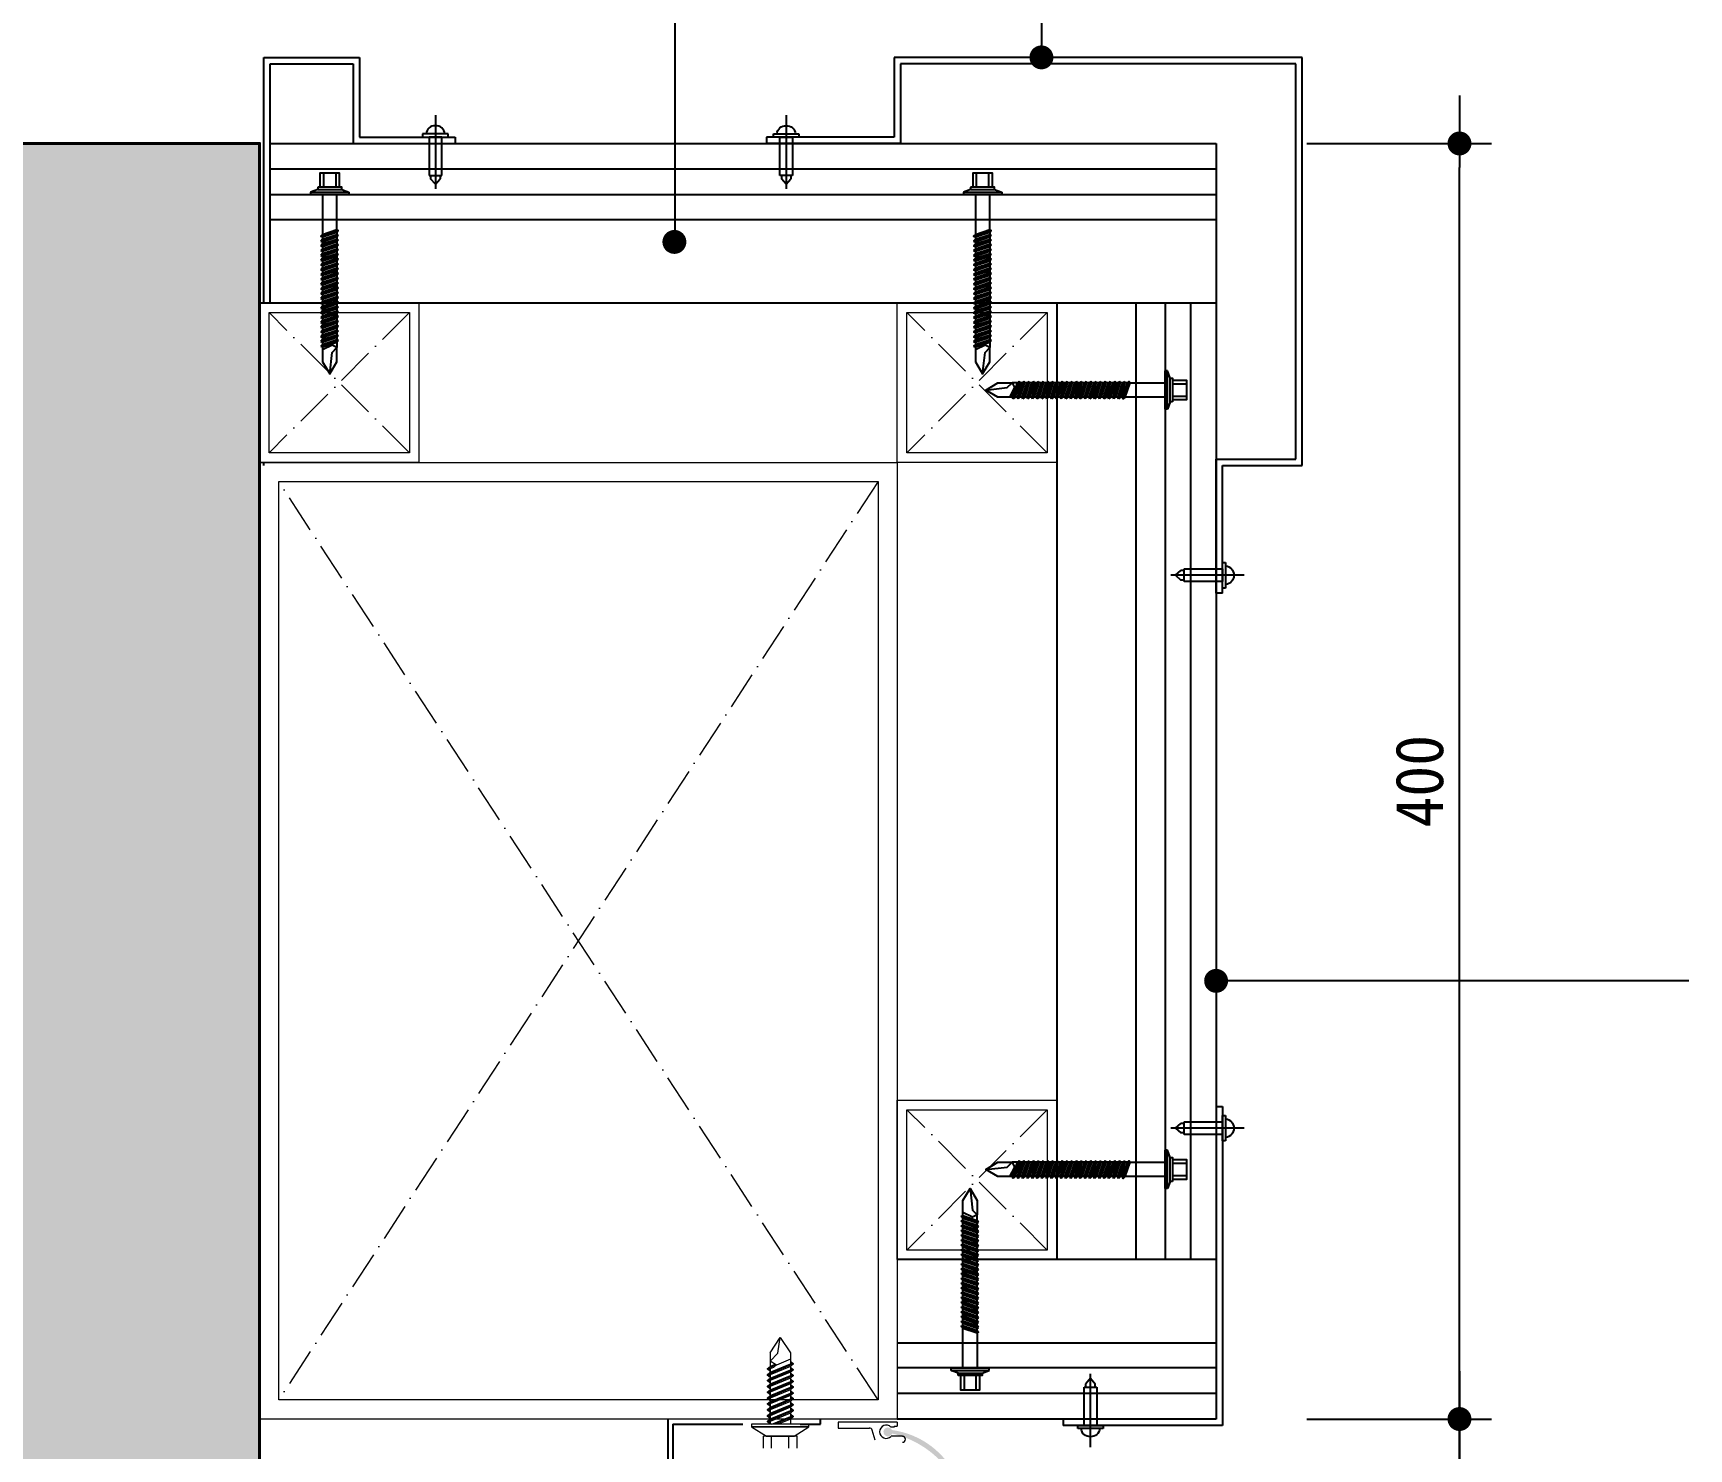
# Model space of a CAD drawing. Header units: millimetres. Extents: x 37538 to 66474, y -29175 to -20683.
# Drawn here: x 42629 to 43148, y -22181 to -21737 of the extents above; entities that cross this region are included whole.
import ezdxf

# ---------------------------------------------------------------- set-up
doc = ezdxf.new("R2010")
doc.units = ezdxf.units.MM
doc.header["$MEASUREMENT"] = 0
doc.linetypes.add('ACAD_ISO10W100', pattern=[18, 12, -3, 0, -3])
doc.linetypes.add('HID', pattern=[2, 1.1, -0.9])
doc.layers.get('0').update_dxf_attribs({"linetype": 'CONTINUOUS'})
for name, color, linetype, lineweight in [('A-CLXM-CONC', 2, 'CONTINUOUS', 40), ('A-DIMS', 7, 'CONTINUOUS', 25), ('A-DWXM-SHUT', 4, 'HID', 25), ('A-FFXM-EQP', 17, 'CONTINUOUS', 15), ('A-MKXS-LEAD', 7, 'CONTINUOUS', 25), ('A-SECT-LIN2', 6, 'CONTINUOUS', 20), ('A-SECT-LIN3', 255, 'CONTINUOUS', 18), ('A-WAXM-PANL', 6, 'CONTINUOUS', 20), ('A-XXXX-OPEN', 1, 'ACAD_ISO10W100', 15)]:
    doc.layers.add(name, color=color, linetype=linetype, lineweight=lineweight)
for name, color, linetype in [('A-DIM', 7, 'CONTINUOUS'), ('A-SYM1', 7, 'CONTINUOUS'), ('AA-부자재', 11, 'CONTINUOUS'), ('SCREW', 6, 'CONTINUOUS'), ('TEXT', 2, 'CONTINUOUS'), ('~부자재', 11, 'CONTINUOUS')]:
    doc.layers.add(name, color=color, linetype=linetype)
doc.styles.add('HY울릉도L', font='H2GTRE.TTF')
doc.styles.add('돋움체', font='')
doc.styles.get('돋움체').set_extended_font_data('DotumChe')
doc.linetypes.add('BATTING', pattern='A,0.00254,-2.54,[134,ltypeshp.shx,S=2.54,R=0,X=-2.54,Y=0],-5.08,[134,ltypeshp.shx,S=2.54,R=180,X=2.54,Y=0],-2.54', length=10.16254)
doc.dimstyles.new('CDIM', dxfattribs={"dimtxt": 3, "dimasz": 1.5, "dimexe": 2, "dimexo": 1, "dimgap": 1, "dimtad": 1, "dimdec": 0, "dimrnd": 0.5, "dimzin": 0, "dimdsep": 32, "dimlunit": 6, "dimtxsty": 'HY울릉도L', "dimblk1": '_CIDOT', "dimblk2": '_CIDOT', "dimsah": 1, "dimcen": 5.5, "dimclrd": 2, "dimclre": 2, "dimclrt": 7, "dimadec": 0, "dimazin": 0, "dimtfac": 1, "dimtdec": 0, "dimtix": 1, "dimtmove": 2, "dimatfit": 1, "dimldrblk": '_CIDOT', "dimfxl": 1, "dimtolj": 1, "dimtzin": 0, "dimlwd": -1, "dimarcsym": 0})

# ---------------------------------------------------------------- blocks, each defined once
blk = doc.blocks.new('_CIDOT')
at = {"color": 0, "linetype": 'ByBlock'}
blk.add_line((2, 0), (-1, 0), dxfattribs=at)
at = {"color": 0, "linetype": 'ByBlock', "const_width": 0.5}
blk.add_lwpolyline([(-0.25, 0, 1), (0.25, 0, 1)], format="xyb", close=True, dxfattribs=at)
blk = doc.blocks.new('*D125')
at = {"layer": 'A-DIMS', "lineweight": -2, "transparency": 16777216}
for p, q in [((43028.42, -21772), (43086.34, -21772)), ((43028.42, -22172), (43086.34, -22172))]:
    blk.add_line(p, q, dxfattribs=at)
at = {"layer": 'A-DIMS', "transparency": 16777216}
blk.add_line((43076.34, -22164.5), (43076.34, -21779.5), dxfattribs=at)
at = {"layer": 'A-DIMS', "transparency": 16777216, "xscale": 7.5, "yscale": 7.5, "zscale": 7.5}
for p, rotation in [((43076.34, -21772), 90), ((43076.34, -22172), 270)]:
    blk.add_blockref('_CIDOT', p, dxfattribs=dict(at, rotation=rotation))
at = {"layer": 'A-DIMS', "color": 3, "transparency": 16777216, "insert": (43063.83, -21972), "char_height": 15, "attachment_point": 5, "rotation": 90, "style": '돋움체'}
blk.add_mtext('\\A1;400', dxfattribs=at)
blk = doc.blocks.new('*D126')
at = {"layer": 'A-DIMS', "lineweight": -2, "transparency": 16777216}
for p, q in [((43028.42, -22172), (43086.34, -22172)), ((43028.42, -22272), (43086.34, -22272))]:
    blk.add_line(p, q, dxfattribs=at)
at = {"layer": 'A-DIMS', "transparency": 16777216}
blk.add_line((43076.34, -22179.5), (43076.34, -22264.5), dxfattribs=at)
at = {"layer": 'A-DIMS', "transparency": 16777216, "xscale": 7.5, "yscale": 7.5, "zscale": 7.5}
for p, rotation in [((43076.34, -22172), 90), ((43076.34, -22272), 270)]:
    blk.add_blockref('_CIDOT', p, dxfattribs=dict(at, rotation=rotation))
at = {"layer": 'A-DIMS', "color": 3, "transparency": 16777216, "insert": (43063.83, -22222), "char_height": 15, "attachment_point": 5, "rotation": 90, "style": '돋움체'}
blk.add_mtext('\\A1;100', dxfattribs=at)
blk = doc.blocks.new('DFDFADF')
at = {"layer": 'A-DIM', "color": 2}
for p, q in [((170413, -7656), (170413, -7614)), ((170415, -7614), (170413, -7614)), ((170415, -7654), (170415, -7614)), ((170440, -7654), (170415, -7654)), ((170440, -7782), (170440, -7654)), ((170438, -7656), (170413, -7656)), ((170438, -7780), (170438, -7656)), ((170272, -7755), (170314, -7755)), ((170272, -7757), (170272, -7755)), ((170272, -7757), (170312, -7757)), ((170312, -7757), (170312, -7782)), ((170314, -7755), (170314, -7780)), ((170312, -7782), (170440, -7782)), ((170314, -7780), (170438, -7780))]:
    blk.add_line(p, q, dxfattribs=at)
blk = doc.blocks.new('ASDFADADS')
at = {"layer": 'A-SYM1', "color": 4}
for p, q in [((1706804.54, 469271.55), (1706803.05, 469269.83)), ((1706804.54, 469249.94), (1706804.54, 469272.99)), ((1706804.54, 469271.55), (1706806.04, 469269.83)), ((1706806.54, 469268.78), (1706802.54, 469268.78)), ((1706802.54, 469268.78), (1706802.54, 469256.78)), ((1706803.05, 469268.78), (1706803.05, 469269.83)), ((1706806.04, 469268.78), (1706806.04, 469269.83)), ((1706806.54, 469256.78), (1706806.54, 469268.78)), ((1706808.54, 469256.78), (1706800.54, 469256.78)), ((1706800.54, 469256.78), (1706800.54, 469255.78)), ((1706800.54, 469255.78), (1706808.54, 469255.78)), ((1706802.54, 469256.78), (1706806.54, 469256.78)), ((1706808.54, 469255.78), (1706808.54, 469256.78))]:
    blk.add_line(p, q, dxfattribs=at)
for centre, start, end in [((1706804.37, 469255.98), 184.1728, 273.6201), ((1706804.72, 469255.98), 266.3799, 355.8272)]:
    blk.add_arc(centre, 2.75, start, end, dxfattribs=at)
blk = doc.blocks.new('볼트75-1')
at = {"layer": 'AA-부자재'}
for p, q in [((189.23, 1551.58), (189.23, 1545.58)), ((194.23, 1545.58), (194.23, 1551.58)), ((186.73, 1544.58), (183.73, 1543.48)), ((196.73, 1544.58), (199.73, 1543.48)), ((183.73, 1543.48), (183.73, 1542.48)), ((199.73, 1543.48), (183.73, 1543.48)), ((199.73, 1542.48), (183.73, 1542.48)), ((199.73, 1543.48), (199.73, 1542.48)), ((195.48, 1525.01), (188.19, 1527.48)), ((188.73, 1525.82), (188.19, 1525.48)), ((188.19, 1525.48), (188.73, 1524.76)), ((195.48, 1523.01), (188.19, 1525.48)), ((188.73, 1523.82), (188.19, 1523.48)), ((188.19, 1523.48), (188.73, 1522.76)), ((195.48, 1521.01), (188.19, 1523.48)), ((194.73, 1525.79), (188.73, 1527.82)), ((188.73, 1526.76), (188.73, 1525.82)), ((194.73, 1523.79), (188.73, 1525.82)), ((188.73, 1524.76), (188.73, 1523.82)), ((194.73, 1522.74), (188.73, 1524.76)), ((194.73, 1521.79), (188.73, 1523.82)), ((194.73, 1524.74), (194.73, 1523.79)), ((194.73, 1523.79), (195.48, 1523.01)), ((188.73, 1521.82), (188.19, 1521.48)), ((188.19, 1521.48), (188.73, 1520.76)), ((195.48, 1519.01), (188.19, 1521.48)), ((188.73, 1519.82), (188.19, 1519.48)), ((188.19, 1519.48), (188.73, 1518.76)), ((195.48, 1517.01), (188.19, 1519.48)), ((188.73, 1517.82), (188.19, 1517.48)), ((188.19, 1517.48), (188.73, 1516.76)), ((195.48, 1515.01), (188.19, 1517.48)), ((188.73, 1522.76), (188.73, 1521.82)), ((194.73, 1520.74), (188.73, 1522.76)), ((194.73, 1519.79), (188.73, 1521.82)), ((188.73, 1520.76), (188.73, 1519.82)), ((194.73, 1518.74), (188.73, 1520.76)), ((194.73, 1517.79), (188.73, 1519.82)), ((188.73, 1518.76), (188.73, 1517.82)), ((194.73, 1516.74), (188.73, 1518.76)), ((194.73, 1515.79), (188.73, 1517.82)), ((188.73, 1516.76), (188.73, 1515.82)), ((194.73, 1514.74), (188.73, 1516.76)), ((195.48, 1523.01), (194.73, 1522.74)), ((194.73, 1522.74), (194.73, 1521.79)), ((194.73, 1521.79), (195.48, 1521.01)), ((195.48, 1521.01), (194.73, 1520.74)), ((194.73, 1520.74), (194.73, 1519.79)), ((194.73, 1519.79), (195.48, 1519.01)), ((195.48, 1519.01), (194.73, 1518.74)), ((194.73, 1518.74), (194.73, 1517.79)), ((194.73, 1517.79), (195.48, 1517.01)), ((195.48, 1517.01), (194.73, 1516.74)), ((194.73, 1516.74), (194.73, 1515.79)), ((188.73, 1515.82), (188.19, 1515.48)), ((188.19, 1515.48), (188.73, 1514.76)), ((195.48, 1513.01), (188.19, 1515.48)), ((188.73, 1513.82), (188.19, 1513.48)), ((188.19, 1513.48), (188.73, 1512.76)), ((195.48, 1511.01), (188.19, 1513.48)), ((188.73, 1511.82), (188.19, 1511.48)), ((188.19, 1511.48), (188.73, 1510.76)), ((195.48, 1509.01), (188.19, 1511.48)), ((188.73, 1509.82), (188.19, 1509.48)), ((188.19, 1509.48), (188.73, 1508.76)), ((195.48, 1507.01), (188.19, 1509.48)), ((194.73, 1513.79), (188.73, 1515.82)), ((194.73, 1512.74), (188.73, 1514.76)), ((188.73, 1514.76), (188.73, 1513.82)), ((194.73, 1511.79), (188.73, 1513.82)), ((188.73, 1512.76), (188.73, 1511.82)), ((194.73, 1510.74), (188.73, 1512.76)), ((194.73, 1509.79), (188.73, 1511.82)), ((188.73, 1510.76), (188.73, 1509.82)), ((194.73, 1508.74), (188.73, 1510.76)), ((194.73, 1507.79), (188.73, 1509.82)), ((194.73, 1515.79), (195.48, 1515.01)), ((195.48, 1515.01), (194.73, 1514.74)), ((194.73, 1514.74), (194.73, 1513.79)), ((194.73, 1513.79), (195.48, 1513.01)), ((195.48, 1513.01), (194.73, 1512.74)), ((194.73, 1512.74), (194.73, 1511.79)), ((194.73, 1511.79), (195.48, 1511.01)), ((195.48, 1511.01), (194.73, 1510.74)), ((194.73, 1510.74), (194.73, 1509.79)), ((194.73, 1509.79), (195.48, 1509.01)), ((188.73, 1507.82), (188.19, 1507.48)), ((188.19, 1507.48), (188.73, 1506.76)), ((195.48, 1505.01), (188.19, 1507.48)), ((188.73, 1505.82), (188.19, 1505.48)), ((188.19, 1505.48), (188.73, 1504.76)), ((195.48, 1503.01), (188.19, 1505.48)), ((188.73, 1503.82), (188.19, 1503.48)), ((195.48, 1501.01), (188.19, 1503.48)), ((188.19, 1503.48), (188.73, 1502.76)), ((188.73, 1508.76), (188.73, 1507.82)), ((194.73, 1506.74), (188.73, 1508.76)), ((194.73, 1505.79), (188.73, 1507.82)), ((188.73, 1506.76), (188.73, 1505.82)), ((194.73, 1504.74), (188.73, 1506.76)), ((194.73, 1503.79), (188.73, 1505.82)), ((194.73, 1502.74), (188.73, 1504.76)), ((188.73, 1504.76), (188.73, 1503.82)), ((194.73, 1501.79), (188.73, 1503.82)), ((194.73, 1500.74), (188.73, 1502.76)), ((188.73, 1502.76), (188.73, 1501.82)), ((195.48, 1509.01), (194.73, 1508.74)), ((194.73, 1508.74), (194.73, 1507.79)), ((194.73, 1507.79), (195.48, 1507.01)), ((195.48, 1507.01), (194.73, 1506.74)), ((194.73, 1506.74), (194.73, 1505.79)), ((194.73, 1505.79), (195.48, 1505.01)), ((195.48, 1505.01), (194.73, 1504.74)), ((194.73, 1504.74), (194.73, 1503.79)), ((194.73, 1503.79), (195.48, 1503.01)), ((195.48, 1503.01), (194.73, 1502.74)), ((194.73, 1502.74), (194.73, 1501.79)), ((188.73, 1501.82), (188.19, 1501.48)), ((195.48, 1499.01), (188.19, 1501.48)), ((188.19, 1501.48), (188.73, 1500.76)), ((188.73, 1499.82), (188.19, 1499.48)), ((195.48, 1497.01), (188.19, 1499.48)), ((188.19, 1499.48), (188.73, 1498.76)), ((188.73, 1497.82), (188.19, 1497.48)), ((188.19, 1497.48), (188.73, 1496.76)), ((195.48, 1495.01), (188.19, 1497.48)), ((188.73, 1495.82), (188.19, 1495.48)), ((194.73, 1499.79), (188.73, 1501.82)), ((194.73, 1498.74), (188.73, 1500.76)), ((188.73, 1500.76), (188.73, 1499.82)), ((194.73, 1497.79), (188.73, 1499.82)), ((194.73, 1496.74), (188.73, 1498.76)), ((188.73, 1498.76), (188.73, 1497.82)), ((194.73, 1495.79), (188.73, 1497.82)), ((188.73, 1496.76), (188.73, 1495.82)), ((194.73, 1494.74), (188.73, 1496.76)), ((194.73, 1493.79), (188.73, 1495.82)), ((194.73, 1501.79), (195.48, 1501.01)), ((195.48, 1501.01), (194.73, 1500.74)), ((194.73, 1500.74), (194.73, 1499.79)), ((194.73, 1499.79), (195.48, 1499.01)), ((195.48, 1499.01), (194.73, 1498.74)), ((194.73, 1498.74), (194.73, 1497.79)), ((194.73, 1497.79), (195.48, 1497.01)), ((195.48, 1497.01), (194.73, 1496.74)), ((194.73, 1496.74), (194.73, 1495.79)), ((194.73, 1495.79), (195.48, 1495.01)), ((188.19, 1495.48), (188.73, 1494.76)), ((195.48, 1493.01), (188.19, 1495.48)), ((188.73, 1493.82), (188.19, 1493.48)), ((188.19, 1493.48), (188.73, 1492.76)), ((195.48, 1491.01), (188.19, 1493.48)), ((188.73, 1491.82), (188.19, 1491.48)), ((188.19, 1491.48), (188.73, 1490.76)), ((195.48, 1489.01), (188.19, 1491.48)), ((188.73, 1489.82), (188.19, 1489.48)), ((195.48, 1487.01), (188.19, 1489.48)), ((188.19, 1489.48), (188.73, 1488.76)), ((188.73, 1494.76), (188.73, 1493.82)), ((194.73, 1492.74), (188.73, 1494.76)), ((194.73, 1491.79), (188.73, 1493.82)), ((188.73, 1492.76), (188.73, 1491.82)), ((194.73, 1490.74), (188.73, 1492.76)), ((194.73, 1489.79), (188.73, 1491.82)), ((194.73, 1488.74), (188.73, 1490.76)), ((188.73, 1490.76), (188.73, 1489.82)), ((194.73, 1487.79), (188.73, 1489.82)), ((188.73, 1488.76), (188.73, 1487.82)), ((194.73, 1486.74), (188.73, 1488.76)), ((195.48, 1495.01), (194.73, 1494.74)), ((194.73, 1494.74), (194.73, 1493.79)), ((194.73, 1493.79), (195.48, 1493.01)), ((195.48, 1493.01), (194.73, 1492.74)), ((194.73, 1492.74), (194.73, 1491.79)), ((194.73, 1491.79), (195.48, 1491.01)), ((195.48, 1491.01), (194.73, 1490.74)), ((194.73, 1490.74), (194.73, 1489.79)), ((194.73, 1489.79), (195.48, 1489.01)), ((195.48, 1489.01), (194.73, 1488.74)), ((194.73, 1488.74), (194.73, 1487.79)), ((188.73, 1487.82), (188.19, 1487.48)), ((188.19, 1487.48), (188.73, 1486.76)), ((195.48, 1485.01), (188.19, 1487.48)), ((188.73, 1485.82), (188.19, 1485.48)), ((188.19, 1485.48), (188.73, 1484.76)), ((195.48, 1483.01), (188.19, 1485.48)), ((188.73, 1483.82), (188.19, 1483.48)), ((188.19, 1483.48), (188.73, 1482.76)), ((195.48, 1481.01), (188.19, 1483.48)), ((188.73, 1481.82), (188.19, 1481.48)), ((194.73, 1485.79), (188.73, 1487.82)), ((188.73, 1486.76), (188.73, 1485.82)), ((194.73, 1484.74), (188.73, 1486.76)), ((194.73, 1483.79), (188.73, 1485.82)), ((188.73, 1484.76), (188.73, 1483.82)), ((194.73, 1482.74), (188.73, 1484.76)), ((194.73, 1481.79), (188.73, 1483.82)), ((188.73, 1482.76), (188.73, 1481.82)), ((194.73, 1480.74), (188.73, 1482.76)), ((194.73, 1479.79), (188.73, 1481.82)), ((194.73, 1487.79), (195.48, 1487.01)), ((195.48, 1487.01), (194.73, 1486.74)), ((194.73, 1486.74), (194.73, 1485.79)), ((194.73, 1485.79), (195.48, 1485.01)), ((195.48, 1485.01), (194.73, 1484.74)), ((194.73, 1484.74), (194.73, 1483.79)), ((194.73, 1483.79), (195.48, 1483.01)), ((195.48, 1483.01), (194.73, 1482.74)), ((194.73, 1482.74), (194.73, 1481.79)), ((194.73, 1481.79), (195.48, 1481.01)), ((188.19, 1481.48), (188.73, 1480.76)), ((195.48, 1479.01), (188.19, 1481.48)), ((194.73, 1478.74), (188.73, 1480.76)), ((188.73, 1480.76), (188.73, 1478.48)), ((195.48, 1481.01), (194.73, 1480.74)), ((194.73, 1480.74), (194.73, 1479.79)), ((194.73, 1479.79), (195.48, 1479.01)), ((195.48, 1479.01), (194.73, 1478.74)), ((194.73, 1478.74), (194.73, 1477.48))]:
    blk.add_line(p, q, dxfattribs=at)
for points in [[(195.73, 1545.58), (195.73, 1551.58), (187.73, 1551.58), (187.73, 1545.58)], [(194.73, 1542.48), (194.73, 1525.79), (195.48, 1525.01), (194.73, 1524.74), (188.73, 1526.76), (188.19, 1527.48), (188.73, 1527.82), (188.73, 1542.48)], [(191.73, 1467.48), (190.73, 1476.48), (188.73, 1478.48), (190.73, 1479.48), (194.73, 1477.48)], [(194.73, 1477.48), (194.73, 1472.48), (191.73, 1467.48), (188.73, 1472.48), (188.73, 1478.48)]]:
    blk.add_lwpolyline(points, dxfattribs=at)
blk.add_lwpolyline([(196.73, 1545.58), (196.73, 1544.58), (186.73, 1544.58), (186.73, 1545.58)], close=True, dxfattribs=at)
at = {"layer": 'SCREW', "color": 7}
blk.add_solid([(199.73, 1543.48), (183.73, 1543.48), (199.73, 1542.48), (183.73, 1542.48)], dxfattribs=at)

msp = doc.modelspace()

# ---------------------------------------------------------------- hatches: boundary and pattern name
at = {"layer": 'A-DIM'}
h = msp.add_hatch(color=253, dxfattribs=at)
h.dxf.hatch_style = 1
h.paths.add_polyline_path([(42700.01, -21772), (42150.01, -21772), (42150.01, -22272), (42700.01, -22272)])
h.paths.add_polyline_path([(42150.01, -21772), (42029.49, -21772), (42029.49, -22272), (42150.01, -22272)])
h.paths.add_polyline_path([(42150.01, -22272), (42029.49, -22272), (42029.49, -22663.21), (42150.01, -22663.21)])
h.paths.add_polyline_path([(42700.01, -22272), (42150.01, -22272), (42150.01, -22663.21), (42700.01, -22663.21)])
at = {"layer": 'A-FFXM-EQP'}
h = msp.add_hatch(color=256, dxfattribs=at)
h.paths.add_polyline_path([(42900.01, -22175.74, 0.016306), (42898.34, -22175.47, 1.195216), (42896.09, -22177.03, 0.543341), (42898.37, -22176.55, -0.013697), (42900.01, -22176.97)])
h.paths.add_polyline_path([(42900.01, -22175.74), (42900.01, -22176.97, -0.012355), (42901.46, -22177.43), (42901.63, -22177.43, -0.213645), (42902.32, -22177.74, -0.195215), (42919.35, -22193.53), (42919.35, -22192.22, 0.261268)])
at = {"layer": 'A-MKXS-LEAD'}
h = msp.add_hatch(color=256, dxfattribs=at)
h.dxf.hatch_style = 1
h.paths.add_polyline_path([(42942.59, -21745, -1), (42947.85, -21745, -1)])
h = msp.add_hatch(color=256, dxfattribs=at)
h.dxf.hatch_style = 1
h.paths.add_polyline_path([(42832.74, -21802.87, 1), (42827.49, -21802.87, 1)])
h = msp.add_hatch(color=256, dxfattribs=at)
h.dxf.hatch_style = 1
h.paths.add_polyline_path([(42997.38, -22034.6, -1), (43002.64, -22034.6, -1)])

# ---------------------------------------------------------------- linework, layer by layer
at = {"color": 4}
for p, q in [((42703.33, -21772), (43000.01, -21772)), ((43000.01, -21772), (43000.01, -22172)), ((42703.33, -21780), (43000.01, -21780)), ((42703.33, -21788), (43000.01, -21788)), ((42700.01, -21822), (43000.01, -21822)), ((42950.01, -21822), (42950.01, -22122)), ((42984.01, -21822), (42984.01, -22122)), ((42992.01, -21822), (42992.01, -22122)), ((43000.01, -22122), (42900.01, -22122)), ((43000.01, -22156), (42900.01, -22156)), ((43000.01, -22164), (42900.01, -22164)), ((43000.01, -22172), (42900.01, -22172))]:
    msp.add_line(p, q, dxfattribs=at)
at = {"layer": 'A-CLXM-CONC'}
msp.add_lwpolyline([(42700.01, -22663.21), (42700.01, -21772), (42029.49, -21772)], dxfattribs=at)
at = {"layer": 'A-DIM', "color": 2}
for p, q in [((42701.33, -21822), (42701.33, -21745)), ((42701.33, -21745), (42731.33, -21745)), ((42703.33, -21747), (42729.33, -21747)), ((42703.33, -21822), (42703.33, -21747)), ((42729.33, -21747), (42729.33, -21772)), ((42731.33, -21745), (42731.33, -21770)), ((42729.33, -21772), (42761.33, -21772)), ((42731.33, -21770), (42761.33, -21770)), ((42761.33, -21770), (42761.33, -21772)), ((42701.33, -21873), (42701.33, -21872))]:
    msp.add_line(p, q, dxfattribs=at)
at = {"layer": 'A-DIM', "color": 253, "linetype": 'BATTING', "ltscale": 2.3}
for points in [[(42703.33, -21795.8), (43000.01, -21795.8)], [(42974.88, -21822), (42974.88, -22122)], [(42900.01, -22148.15), (43000.01, -22148.15)]]:
    msp.add_lwpolyline(points, dxfattribs=at)
at = {"layer": 'A-DWXM-SHUT', "ltscale": 20}
for p, q in [((42828.01, -22172), (42828.01, -22296.15)), ((42829.61, -22173.6), (42829.61, -22296.15)), ((42829.61, -22173.6), (42875.94, -22173.6)), ((42875.94, -22173.6), (42875.94, -22172))]:
    msp.add_line(p, q, dxfattribs=at)
at = {"layer": 'A-FFXM-EQP'}
for p, q in [((42860.18, -22151.23), (42860.18, -22155.48)), ((42866.48, -22151.23), (42866.48, -22154.7)), ((42867.48, -22154.7), (42859.18, -22158.12)), ((42867.48, -22154.7), (42859.18, -22158.12)), ((42862.19, -22155.05), (42859.18, -22156.28)), ((42862.19, -22155.05), (42859.18, -22156.28)), ((42867.48, -22156.53), (42859.18, -22159.95)), ((42867.48, -22156.53), (42859.18, -22159.95)), ((42867.48, -22158.37), (42859.18, -22161.78)), ((42867.48, -22158.37), (42859.18, -22161.78)), ((42860.18, -22156.28), (42860.18, -22157.31)), ((42860.18, -22158.12), (42860.18, -22159.15)), ((42866.48, -22155.5), (42866.48, -22156.53)), ((42866.48, -22157.34), (42866.48, -22158.37)), ((42867.48, -22160.2), (42859.18, -22163.62)), ((42867.48, -22160.2), (42859.18, -22163.62)), ((42867.48, -22162.03), (42859.18, -22165.45)), ((42867.48, -22162.03), (42859.18, -22165.45)), ((42860.18, -22159.95), (42860.18, -22160.98)), ((42860.18, -22161.78), (42860.18, -22162.81)), ((42860.18, -22163.62), (42860.18, -22164.64)), ((42866.48, -22159.17), (42866.48, -22160.2)), ((42866.48, -22161), (42866.48, -22162.03)), ((42866.48, -22162.84), (42866.48, -22163.86)), ((42867.48, -22163.86), (42859.18, -22167.28)), ((42867.48, -22163.86), (42859.18, -22167.28)), ((42867.48, -22165.7), (42859.18, -22169.11)), ((42867.48, -22165.7), (42859.18, -22169.11)), ((42867.48, -22167.53), (42859.18, -22170.95)), ((42867.48, -22167.53), (42859.18, -22170.95)), ((42860.18, -22165.45), (42860.18, -22166.48)), ((42860.18, -22167.28), (42860.18, -22168.31)), ((42866.48, -22164.67), (42866.48, -22165.7)), ((42866.48, -22166.5), (42866.48, -22167.53)), ((42866.48, -22168.33), (42866.48, -22169.36)), ((42867.48, -22169.36), (42859.18, -22172.78)), ((42867.48, -22169.36), (42859.18, -22172.78)), ((42860.18, -22169.11), (42860.18, -22170.14)), ((42860.18, -22170.95), (42860.18, -22171.98)), ((42860.18, -22172.78), (42860.18, -22173.6)), ((42867.48, -22171.2), (42861.58, -22173.6)), ((42866.48, -22170.17), (42866.48, -22171.2)), ((42866.48, -22172), (42866.48, -22173.6)), ((42881.52, -22173), (42881.52, -22174.85)), ((42897.79, -22173), (42881.52, -22173)), ((42900.01, -22173), (42882.07, -22173)), ((42900.01, -22173), (42900.01, -22174.2)), ((42868.58, -22177.4), (42858.08, -22177.4)), ((42858.08, -22181.1), (42858.08, -22177.4)), ((42860.62, -22181.1), (42860.62, -22177.4)), ((42866.04, -22181.1), (42866.04, -22177.4)), ((42868.58, -22181.1), (42868.58, -22177.4)), ((42881.52, -22174.85), (42891.29, -22174.85)), ((42884.29, -22174.85), (42889.84, -22174.85)), ((42893.1, -22178.64), (42892.12, -22175.49)), ((42899.09, -22174.57), (42898.05, -22174.57)), ((42901.63, -22177.43), (42898.05, -22177.43)), ((42899.09, -22174.2), (42899.09, -22174.57)), ((42899.09, -22174.2), (42900.01, -22174.2))]:
    msp.add_line(p, q, dxfattribs=at)
for points in [[(42866.48, -22153.27), (42862.19, -22155.07), (42860.18, -22153.9), (42862.6, -22151.4), (42863.33, -22146.43)], [(42860.18, -22151.23), (42863.33, -22146.43), (42866.48, -22151.23)], [(42860.18, -22156.69), (42859.18, -22156.28), (42860.18, -22157.09)], [(42860.18, -22158.52), (42859.18, -22158.12), (42860.18, -22158.92)], [(42866.48, -22154.3), (42867.48, -22154.7), (42866.48, -22153.9)], [(42866.48, -22154.3), (42867.48, -22154.7), (42866.48, -22153.9)], [(42866.48, -22156.13), (42867.48, -22156.53), (42866.48, -22155.73)], [(42866.48, -22156.13), (42867.48, -22156.53), (42866.48, -22155.73)], [(42866.48, -22157.96), (42867.48, -22158.37), (42866.48, -22157.56)], [(42866.48, -22157.96), (42867.48, -22158.37), (42866.48, -22157.56)], [(42860.18, -22160.35), (42859.18, -22159.95), (42860.18, -22160.75)], [(42860.18, -22162.18), (42859.18, -22161.78), (42860.18, -22162.59)], [(42860.18, -22164.02), (42859.18, -22163.62), (42860.18, -22164.42)], [(42866.48, -22159.8), (42867.48, -22160.2), (42866.48, -22159.39)], [(42866.48, -22159.8), (42867.48, -22160.2), (42866.48, -22159.39)], [(42866.48, -22161.63), (42867.48, -22162.03), (42866.48, -22161.23)], [(42866.48, -22161.63), (42867.48, -22162.03), (42866.48, -22161.23)], [(42866.48, -22163.46), (42867.48, -22163.86), (42866.48, -22163.06)], [(42866.48, -22163.46), (42867.48, -22163.86), (42866.48, -22163.06)], [(42860.18, -22165.85), (42859.18, -22165.45), (42860.18, -22166.25)], [(42860.18, -22167.68), (42859.18, -22167.28), (42860.18, -22168.09)], [(42866.48, -22165.3), (42867.48, -22165.7), (42866.48, -22164.89)], [(42866.48, -22165.3), (42867.48, -22165.7), (42866.48, -22164.89)], [(42866.48, -22167.13), (42867.48, -22167.53), (42866.48, -22166.73)], [(42866.48, -22167.13), (42867.48, -22167.53), (42866.48, -22166.73)], [(42866.48, -22168.96), (42867.48, -22169.36), (42866.48, -22168.56)], [(42866.48, -22168.96), (42867.48, -22169.36), (42866.48, -22168.56)], [(42860.18, -22169.52), (42859.18, -22169.11), (42860.18, -22169.92)], [(42860.18, -22171.35), (42859.18, -22170.95), (42860.18, -22171.75)], [(42860.18, -22173.18), (42859.18, -22172.78), (42860.18, -22173.58)], [(42860.7, -22173.6), (42866.48, -22171.2), (42867.48, -22171.2), (42866.48, -22172), (42862.63, -22173.6)], [(42866.48, -22170.79), (42867.48, -22171.2), (42866.48, -22170.39)]]:
    msp.add_lwpolyline(points, dxfattribs=at)
for points in [[(42859.18, -22158.12), (42860.18, -22157.31), (42866.48, -22154.7), (42867.48, -22154.7), (42866.48, -22155.5), (42860.18, -22158.12)], [(42859.18, -22156.28), (42860.18, -22155.48), (42861.19, -22155.05), (42862.19, -22155.05), (42861.19, -22155.85), (42860.18, -22156.28)], [(42859.18, -22159.95), (42860.18, -22159.15), (42866.48, -22156.53), (42867.48, -22156.53), (42866.48, -22157.34), (42860.18, -22159.95)], [(42859.18, -22161.78), (42860.18, -22160.98), (42866.48, -22158.37), (42867.48, -22158.37), (42866.48, -22159.17), (42860.18, -22161.78)], [(42859.18, -22163.62), (42860.18, -22162.81), (42866.48, -22160.2), (42867.48, -22160.2), (42866.48, -22161), (42860.18, -22163.62)], [(42859.18, -22165.45), (42860.18, -22164.64), (42866.48, -22162.03), (42867.48, -22162.03), (42866.48, -22162.84), (42860.18, -22165.45)], [(42859.18, -22167.28), (42860.18, -22166.48), (42866.48, -22163.86), (42867.48, -22163.86), (42866.48, -22164.67), (42860.18, -22167.28)], [(42859.18, -22169.11), (42860.18, -22168.31), (42866.48, -22165.7), (42867.48, -22165.7), (42866.48, -22166.5), (42860.18, -22169.11)], [(42859.18, -22170.95), (42860.18, -22170.14), (42866.48, -22167.53), (42867.48, -22167.53), (42866.48, -22168.33), (42860.18, -22170.95)], [(42854.33, -22174.4), (42872.33, -22174.4), (42872.33, -22173.6), (42854.33, -22173.6)], [(42859.18, -22172.78), (42860.18, -22171.98), (42866.48, -22169.36), (42867.48, -22169.36), (42866.48, -22170.17), (42860.18, -22172.78)], [(42859.03, -22177.4), (42867.63, -22177.4), (42872.33, -22174.4), (42854.33, -22174.4)]]:
    msp.add_lwpolyline(points, close=True, dxfattribs=at)
for centre, radius, start, end in [((42896.54, -22176), 2.08, 43.5422, 316.4578), ((42891.24, -22175.77), 0.925, 17.354, 90), ((42901.63, -22178.36), 0.925, 270, 90)]:
    msp.add_arc(centre, radius, start, end, dxfattribs=at)
at = {"layer": 'A-MKXS-LEAD'}
for p, q in [((42830.27, -21515.77), (42830.27, -21802.9)), ((42945.22, -21515.77), (42945.22, -21745)), ((43148.29, -22034.6), (43000.01, -22034.6))]:
    msp.add_line(p, q, dxfattribs=at)
at = {"layer": 'A-MKXS-LEAD', "const_width": 3.75}
for points in [[(42943.35, -21745, 1), (42947.1, -21745, 1)], [(42828.24, -21802.87, 1), (42831.99, -21802.87, 1)], [(42998.14, -22034.6, 1), (43001.89, -22034.6, 1)]]:
    msp.add_lwpolyline(points, format="xyb", close=True, dxfattribs=at)
at = {"layer": 'A-MKXS-LEAD'}
for centre in [(42945.22, -21745), (42830.11, -21802.87), (43000.01, -22034.6)]:
    msp.add_circle(centre, 2.63, dxfattribs=at)
at = {"layer": 'A-SECT-LIN2'}
for points in [[(42750.01, -21822), (42750.01, -21872), (42700.01, -21872), (42700.01, -21822)], [(42950.01, -21822), (42950.01, -21872), (42900.01, -21872), (42900.01, -21822)], [(42700.01, -21872), (42900.01, -21872), (42900.01, -22172), (42700.01, -22172)], [(42950.01, -22072), (42950.01, -22122), (42900.01, -22122), (42900.01, -22072)]]:
    msp.add_lwpolyline(points, close=True, dxfattribs=at)
at = {"layer": 'A-SECT-LIN3'}
for points in [[(42747.01, -21825), (42747.01, -21869), (42703.01, -21869), (42703.01, -21825)], [(42947.01, -21825), (42947.01, -21869), (42903.01, -21869), (42903.01, -21825)], [(42894.01, -22166), (42706.01, -22166), (42706.01, -21878), (42894.01, -21878)], [(42947.01, -22075), (42947.01, -22119), (42903.01, -22119), (42903.01, -22075)]]:
    msp.add_lwpolyline(points, close=True, dxfattribs=at)
at = {"layer": 'A-WAXM-PANL'}
msp.add_line((42950.01, -22122), (42900.01, -22122), dxfattribs=at)
at = {"layer": 'A-XXXX-OPEN'}
for p, q in [((42747.01, -21869), (42703.01, -21825)), ((42747.01, -21825), (42703.01, -21869)), ((42947.01, -21869), (42903.01, -21825)), ((42947.01, -21825), (42903.01, -21869)), ((42947.01, -22119), (42903.01, -22075)), ((42947.01, -22075), (42903.01, -22119))]:
    msp.add_line(p, q, dxfattribs=at)
for points in [[(42894.01, -21878), (42706.01, -22166)], [(42894.01, -22166), (42706.01, -21878)]]:
    msp.add_lwpolyline(points, dxfattribs=at)
at = {"layer": 'TEXT'}
for p, q in [((43000.01, -22074), (43000.01, -22172)), ((43000.01, -22074), (43000.01, -22074)), ((43000.01, -22074), (43002.01, -22074)), ((43002.01, -22074), (43002.01, -22174)), ((43000.01, -22172), (42952.01, -22172)), ((42952.01, -22172), (42952.01, -22174)), ((43002.01, -22174), (42952.01, -22174))]:
    msp.add_line(p, q, dxfattribs=at)

# ---------------------------------------------------------------- block references
at = {"layer": 'A-DIM', "rotation": 90}
msp.add_blockref('DFDFADF', (35245.01, -192185), dxfattribs=at)
at = {"layer": 'A-SYM1', "rotation": 180}
msp.add_blockref('ASDFADADS', (1749559.7, 447486.78), dxfattribs=at)
at = {"layer": 'A-SYM1', "xscale": -1}
for p, rotation in [((-1663939.36, 447486.78), 180), ((512258.79, 1684897.14), 90), ((512258.79, 1684723.75), 90)]:
    msp.add_blockref('ASDFADADS', p, dxfattribs=dict(at, rotation=rotation))
msp.add_blockref('ASDFADADS', (1749765.15, -491430.78), dxfattribs=at)
at = {"layer": '~부자재', "xscale": -0.75, "yscale": 0.75, "zscale": 0.75}
for p in [(42865.81, -22944.86), (43070.58, -22944.86)]:
    msp.add_blockref('볼트75-1', p, dxfattribs=at)
at = {"layer": '~부자재', "xscale": 0.75, "yscale": 0.75, "zscale": 0.75}
for p, rotation in [((41827.15, -21705.52), 270), ((41827.15, -21949.94), 270), ((43066.67, -20999.14), 180)]:
    msp.add_blockref('볼트75-1', p, dxfattribs=dict(at, rotation=rotation))

# ---------------------------------------------------------------- dimensions: what is measured, and where the dimension line sits
at = {"layer": 'A-DIMS'}
for p2, distance, picture, middle in [((43023.42, -21772), -52.92, '*D125', (43063.83, -21972)), ((43023.42, -22272), 52.92, '*D126', (43063.83, -22222))]:
    dim = msp.add_aligned_dim(p1=(43023.42, -22172), p2=p2, distance=distance, dimstyle='CDIM', override={"dimscale": 5, "dimtxsty": '돋움체', "dimclrd": 256, "dimclre": 256, "dimclrt": 3}, dxfattribs=at)
    dim.commit()
    dim.dimension.update_dxf_attribs({"geometry": picture, "text_midpoint": middle})

doc.saveas('drawing.dxf')
